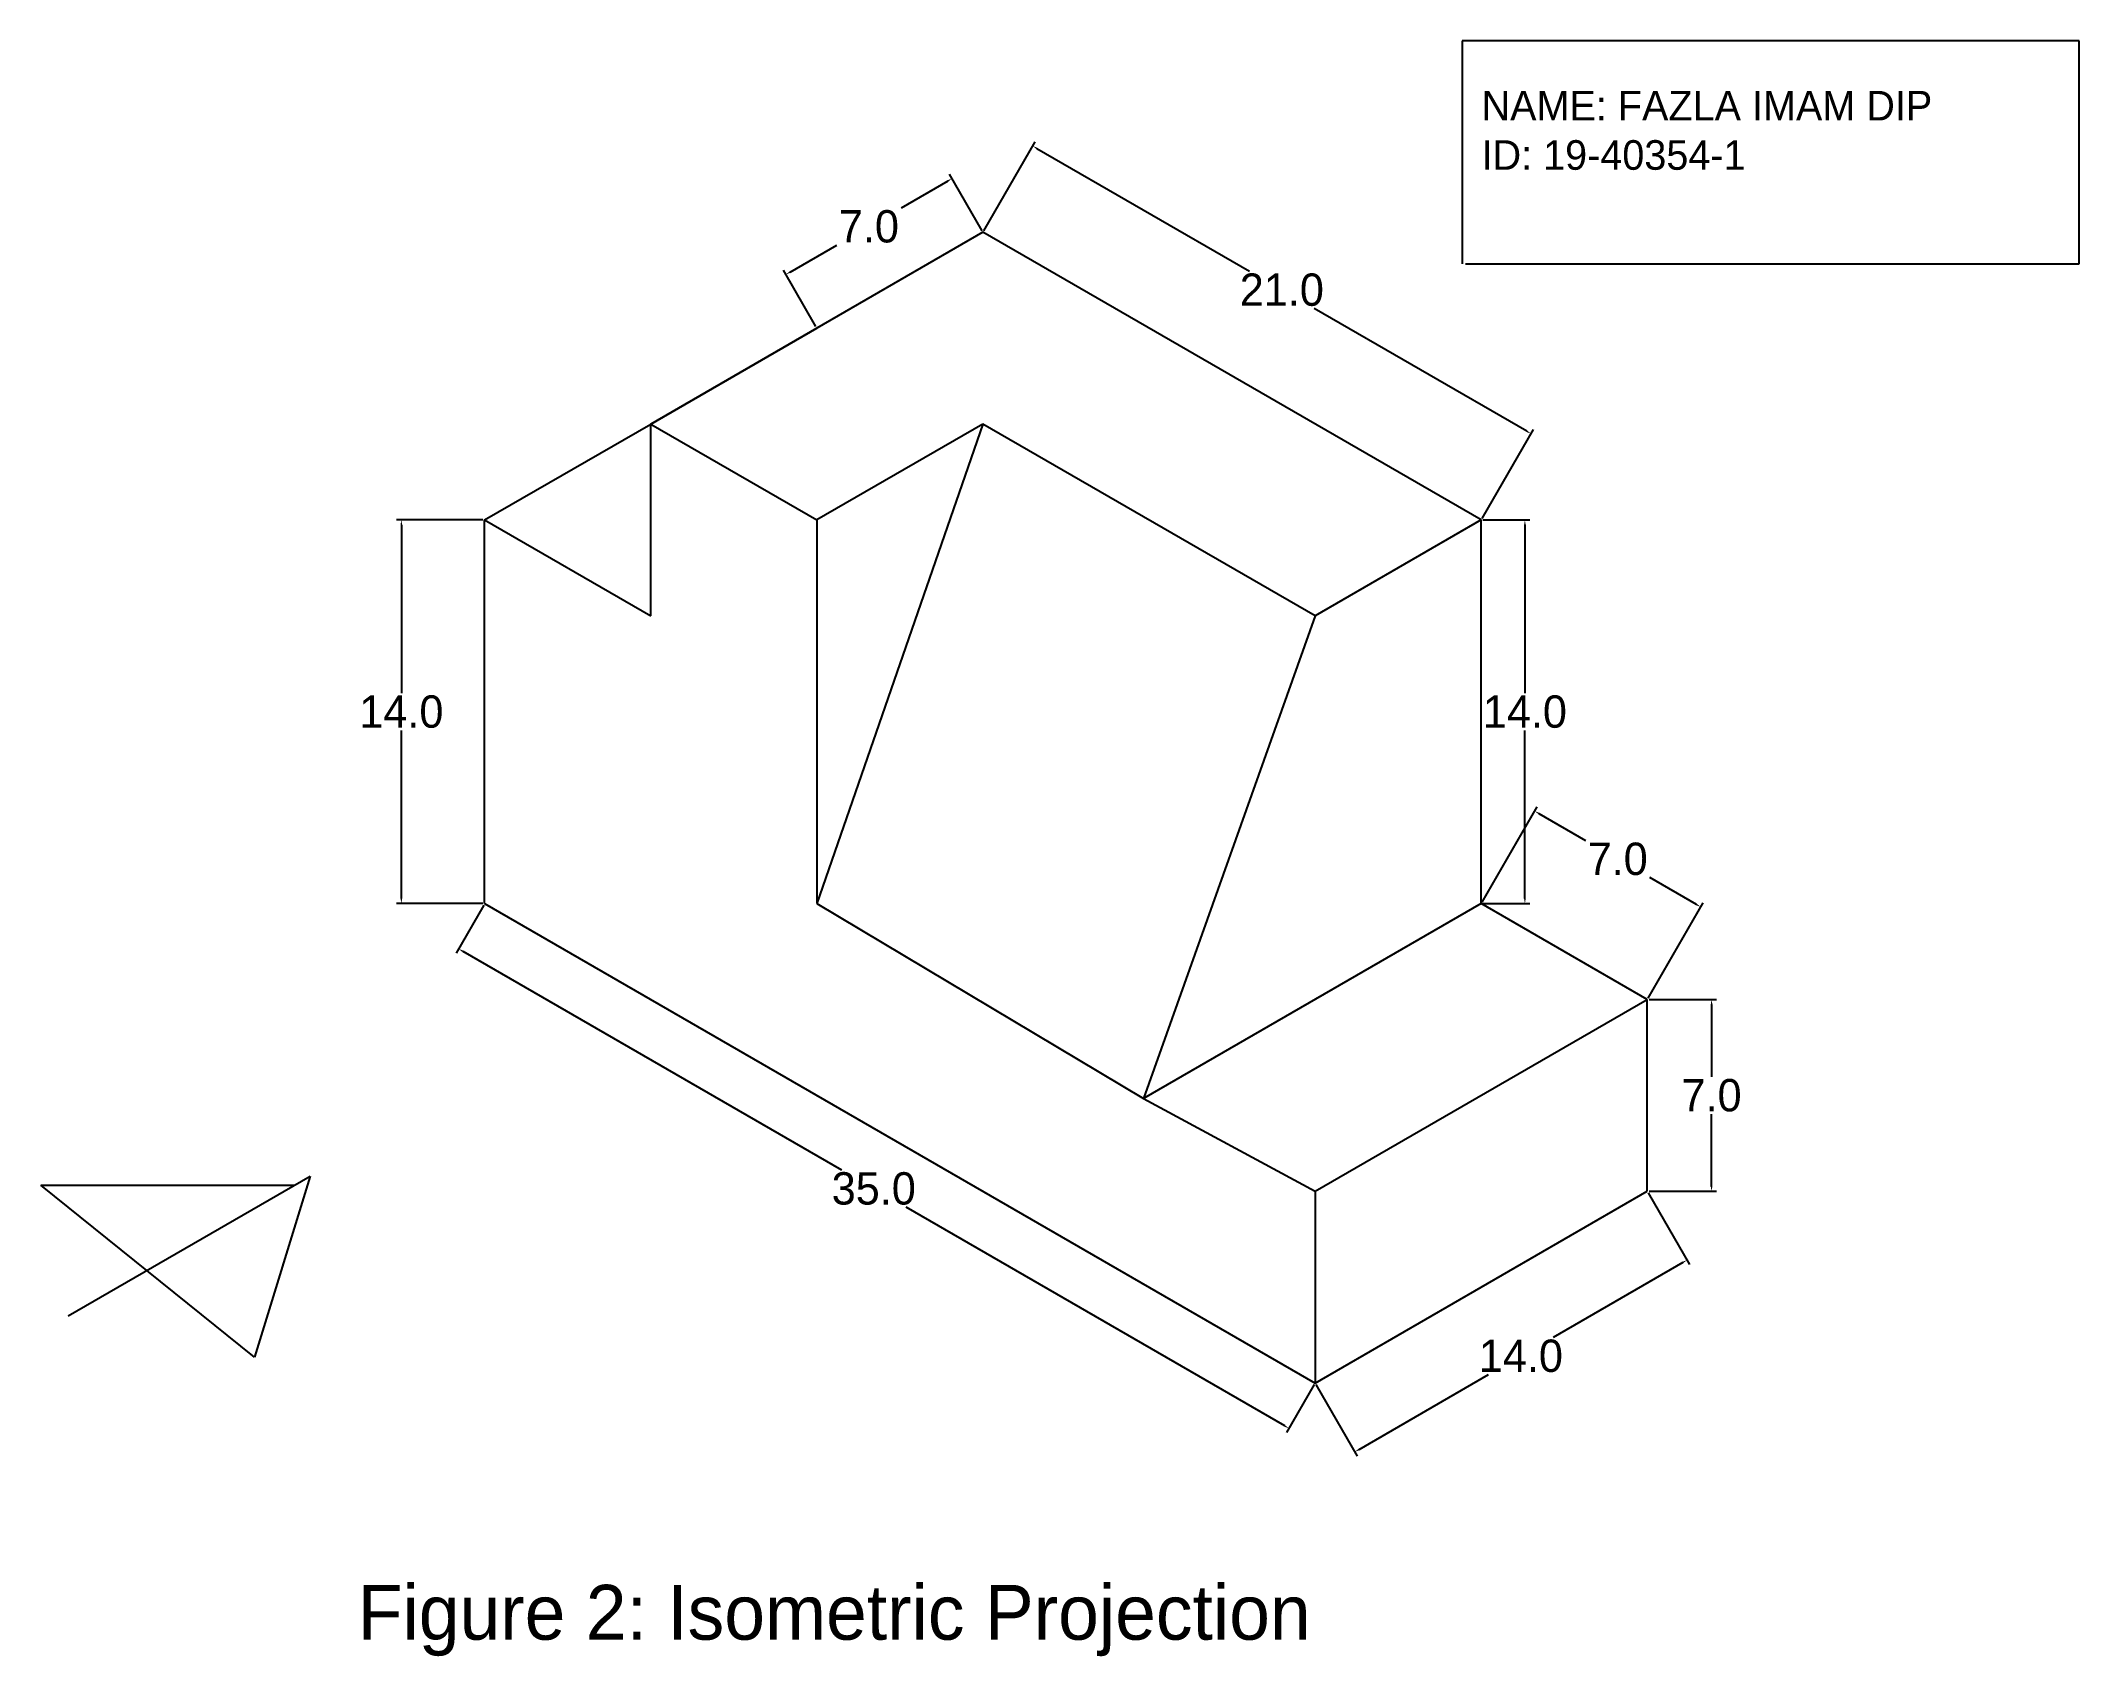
# Model space of a CAD drawing. Header units: inches. Extents: x 4.5 to 78.9, y -7.6 to 51.3.
import ezdxf

# ---------------------------------------------------------------- set-up
doc = ezdxf.new("R2010")
doc.units = ezdxf.units.IN
doc.header["$MEASUREMENT"] = 0
doc.dimstyles.get("Standard").update_dxf_attribs({"dimtxt": 1.18, "dimasz": 0.18, "dimexe": 0.18, "dimexo": 0.0625, "dimgap": 0.09, "dimtad": 0, "dimtih": 1, "dimtoh": 1, "dimdec": 1, "dimzin": 0, "dimdsep": 46, "dimtxsty": 'Standard', "dimcen": 0.09, "dimadec": 0, "dimazin": 0, "dimtfac": 1, "dimtdec": 1, "dimtofl": 0, "dimtmove": 0, "dimatfit": 3, "dimfxl": 1, "dimtolj": 1, "dimtzin": 0, "dimarcsym": 0})

# ---------------------------------------------------------------- blocks, each defined once
blk = doc.blocks.new('*D2')
at = {"color": 0, "lineweight": -2}
for p, q in [((63.128, 9.306), (64.635, 6.695)), ((64.39, 6.761), (59.661, 4.031)), ((51.004, 2.306), (52.511, -0.305)), ((52.577, -0.059), (57.305, 2.671))]:
    blk.add_line(p, q, dxfattribs=at)
at = {"color": 0}
for points in [[(64.375, 6.787), (64.405, 6.735), (64.545, 6.851)], [(52.562, -0.033), (52.592, -0.085), (52.421, -0.149)]]:
    blk.add_solid(points, dxfattribs=at)
at = {"layer": 'Defpoints', "color": 0}
for p in [(63.097, 9.36), (64.545, 6.851), (50.973, 2.36)]:
    blk.add_point(p, dxfattribs=at)
at = {"color": 0, "insert": (58.483, 3.351), "char_height": 1.18, "attachment_point": 5}
blk.add_mtext('\\A1;14.0', dxfattribs=at)
blk = doc.blocks.new('*D3')
at = {"color": 0, "lineweight": -2}
for p, q in [((20.631, 19.806), (19.619, 18.054)), ((19.865, 18.119), (33.686, 10.139)), ((49.864, 0.799), (36.042, 8.779)), ((50.941, 2.306), (49.93, 0.554))]:
    blk.add_line(p, q, dxfattribs=at)
at = {"color": 0}
for points in [[(19.88, 18.145), (19.85, 18.093), (19.709, 18.209)], [(49.879, 0.825), (49.849, 0.773), (50.02, 0.709)]]:
    blk.add_solid(points, dxfattribs=at)
at = {"layer": 'Defpoints', "color": 0}
for p in [(20.662, 19.86), (50.973, 2.36), (50.02, 0.709)]:
    blk.add_point(p, dxfattribs=at)
at = {"color": 0, "insert": (34.864, 9.459), "char_height": 1.18, "attachment_point": 5}
blk.add_mtext('\\A1;35.0', dxfattribs=at)
blk = doc.blocks.new('*D4')
at = {"color": 0, "lineweight": -2}
for p, q in [((63.16, 16.36), (65.623, 16.36)), ((65.443, 16.18), (65.443, 13.54)), ((65.443, 9.54), (65.443, 12.18)), ((63.16, 9.36), (65.623, 9.36))]:
    blk.add_line(p, q, dxfattribs=at)
at = {"color": 0}
for points in [[(65.413, 16.18), (65.473, 16.18), (65.443, 16.36)], [(65.413, 9.54), (65.473, 9.54), (65.443, 9.36)]]:
    blk.add_solid(points, dxfattribs=at)
at = {"layer": 'Defpoints', "color": 0}
for p in [(63.097, 16.36), (63.097, 9.36), (65.443, 9.36)]:
    blk.add_point(p, dxfattribs=at)
at = {"color": 0, "insert": (65.443, 12.86), "char_height": 1.18, "attachment_point": 5}
blk.add_mtext('\\A1;7.0', dxfattribs=at)
blk = doc.blocks.new('*D5')
at = {"color": 0, "lineweight": -2}
for p, q in [((57.097, 33.86), (58.809, 33.86)), ((58.629, 33.68), (58.629, 27.54)), ((58.629, 20.04), (58.629, 26.18)), ((57.097, 19.86), (58.809, 19.86))]:
    blk.add_line(p, q, dxfattribs=at)
at = {"color": 0}
for points in [[(58.599, 33.68), (58.659, 33.68), (58.629, 33.86)], [(58.599, 20.04), (58.659, 20.04), (58.629, 19.86)]]:
    blk.add_solid(points, dxfattribs=at)
at = {"layer": 'Defpoints', "color": 0}
for p in [(57.035, 33.86), (57.035, 19.86), (58.629, 19.86)]:
    blk.add_point(p, dxfattribs=at)
at = {"color": 0, "insert": (58.629, 26.86), "char_height": 1.18, "attachment_point": 5}
blk.add_mtext('\\A1;14.0', dxfattribs=at)
blk = doc.blocks.new('*D6')
at = {"color": 0, "lineweight": -2}
for p, q in [((57.066, 19.914), (59.075, 23.393)), ((59.14, 23.147), (60.844, 22.163)), ((64.891, 19.827), (63.187, 20.81)), ((63.128, 16.414), (65.137, 19.893))]:
    blk.add_line(p, q, dxfattribs=at)
at = {"color": 0}
for points in [[(59.155, 23.173), (59.125, 23.121), (58.985, 23.237)], [(64.906, 19.853), (64.876, 19.801), (65.047, 19.737)]]:
    blk.add_solid(points, dxfattribs=at)
at = {"layer": 'Defpoints', "color": 0}
for p in [(57.035, 19.86), (65.047, 19.737), (63.097, 16.36)]:
    blk.add_point(p, dxfattribs=at)
at = {"color": 0, "insert": (62.016, 21.487), "char_height": 1.18, "attachment_point": 5}
blk.add_mtext('\\A1;7.0', dxfattribs=at)
blk = doc.blocks.new('*D7')
at = {"color": 0, "lineweight": -2}
for p, q in [((38.88, 44.414), (40.755, 47.663)), ((40.821, 47.417), (48.581, 42.937)), ((58.696, 37.097), (50.936, 41.577)), ((57.066, 33.914), (58.942, 37.163))]:
    blk.add_line(p, q, dxfattribs=at)
at = {"color": 0}
for points in [[(40.836, 47.443), (40.806, 47.391), (40.665, 47.507)], [(58.711, 37.123), (58.681, 37.071), (58.852, 37.007)]]:
    blk.add_solid(points, dxfattribs=at)
at = {"layer": 'Defpoints', "color": 0}
for p in [(38.848, 44.36), (58.852, 37.007), (57.035, 33.86)]:
    blk.add_point(p, dxfattribs=at)
at = {"color": 0, "insert": (49.758, 42.257), "char_height": 1.18, "attachment_point": 5}
blk.add_mtext('\\A1;21.0', dxfattribs=at)
blk = doc.blocks.new('*D8')
at = {"color": 0, "lineweight": -2}
for p, q in [((20.599, 33.86), (17.442, 33.86)), ((17.622, 33.68), (17.622, 27.54)), ((17.622, 20.04), (17.622, 26.18)), ((20.599, 19.86), (17.442, 19.86))]:
    blk.add_line(p, q, dxfattribs=at)
at = {"color": 0}
for points in [[(17.592, 33.68), (17.652, 33.68), (17.622, 33.86)], [(17.592, 20.04), (17.652, 20.04), (17.622, 19.86)]]:
    blk.add_solid(points, dxfattribs=at)
at = {"layer": 'Defpoints', "color": 0}
for p in [(20.662, 33.86), (17.622, 19.86), (20.662, 19.86)]:
    blk.add_point(p, dxfattribs=at)
at = {"color": 0, "insert": (17.622, 26.86), "char_height": 1.18, "attachment_point": 5}
blk.add_mtext('\\A1;14.0', dxfattribs=at)
blk = doc.blocks.new('*D9')
at = {"color": 0, "lineweight": -2}
for p, q in [((37.562, 46.228), (35.859, 45.244)), ((38.817, 44.414), (37.628, 46.474)), ((31.812, 42.908), (33.515, 43.891)), ((32.755, 40.914), (31.566, 42.974))]:
    blk.add_line(p, q, dxfattribs=at)
at = {"color": 0}
for points in [[(37.547, 46.254), (37.577, 46.202), (37.718, 46.318)], [(31.797, 42.934), (31.827, 42.882), (31.656, 42.818)]]:
    blk.add_solid(points, dxfattribs=at)
at = {"layer": 'Defpoints', "color": 0}
for p in [(37.718, 46.318), (38.848, 44.36), (32.786, 40.86)]:
    blk.add_point(p, dxfattribs=at)
at = {"color": 0, "insert": (34.687, 44.568), "char_height": 1.18, "attachment_point": 5}
blk.add_mtext('\\A1;7.0', dxfattribs=at)

msp = doc.modelspace()

# ---------------------------------------------------------------- linework, layer by layer
for p, q in [((78.862, 51.347), (56.335, 51.347)), ((56.335, 51.347), (56.335, 43.206)), ((78.862, 43.206), (78.862, 51.347)), ((38.848, 44.36), (26.724, 37.36)), ((57.035, 33.86), (38.848, 44.36)), ((56.467, 43.206), (78.862, 43.206)), ((26.724, 37.36), (32.786, 40.86)), ((20.662, 33.86), (26.724, 37.36)), ((26.724, 30.36), (26.724, 37.36)), ((26.724, 37.36), (32.786, 33.86)), ((38.848, 37.36), (32.786, 33.86)), ((38.848, 37.36), (32.786, 19.86)), ((50.973, 30.36), (38.848, 37.36)), ((20.662, 26.86), (20.662, 33.86)), ((20.662, 33.86), (26.724, 30.36)), ((32.786, 33.86), (32.786, 19.86)), ((57.035, 33.86), (50.973, 30.36)), ((57.035, 19.86), (57.035, 33.86)), ((50.973, 30.36), (44.707, 12.743)), ((20.662, 19.86), (20.662, 26.86)), ((20.662, 19.86), (50.973, 2.36)), ((32.786, 19.86), (44.707, 12.743)), ((57.035, 19.86), (44.707, 12.743)), ((63.097, 16.36), (57.035, 19.86)), ((50.973, 9.36), (63.097, 16.36)), ((63.097, 9.36), (63.097, 16.36)), ((44.707, 12.743), (50.973, 9.36)), ((5.467, 4.813), (14.29, 9.908)), ((14.29, 9.908), (12.258, 3.305)), ((12.258, 3.305), (4.461, 9.59)), ((4.461, 9.59), (13.74, 9.59)), ((50.973, 9.36), (50.973, 2.36)), ((50.973, 2.36), (63.097, 9.36))]:
    msp.add_line(p, q)

# ---------------------------------------------------------------- texts
for s, height, p in [('NAME: FAZLA IMAM DIP ', 1.08, (57.048, 48.439)), ('ID: 19-40354-1', 1.08, (57.048, 46.639)), ('Figure 2: Isometric Projection', 2, (16.03, -7.002))]:
    msp.add_text(s, height=height).set_placement(p)

# ---------------------------------------------------------------- dimensions: what is measured, and where the dimension line sits
for p1, p2, distance, picture, middle in [((38.848, 44.36), (57.035, 33.86), 3.634, '*D7', (49.758, 42.257)), ((32.786, 40.86), (38.848, 44.36), 2.261, '*D9', (34.687, 44.568)), ((20.662, 33.86), (20.662, 19.86), -3.04, '*D8', (17.622, 26.86)), ((57.035, 33.86), (57.035, 19.86), 1.594, '*D5', (58.629, 26.86)), ((57.035, 19.86), (63.097, 16.36), 3.899, '*D6', (62.016, 21.487)), ((20.662, 19.86), (50.973, 2.36), -1.906, '*D3', (34.864, 9.459)), ((50.973, 2.36), (63.097, 9.36), -2.897, '*D2', (58.483, 3.351))]:
    dim = msp.add_aligned_dim(p1=p1, p2=p2, distance=distance, dimstyle='Standard')
    dim.commit()
    dim.dimension.update_dxf_attribs({"geometry": picture, "text_midpoint": middle})
dim = msp.add_linear_dim(base=(65.443, 9.36), p1=(63.097, 16.36), p2=(63.097, 9.36), angle=90, dimstyle='Standard')
dim.commit()
dim.dimension.update_dxf_attribs({"geometry": '*D4', "text_midpoint": (65.443, 12.86)})

doc.saveas('drawing.dxf')
